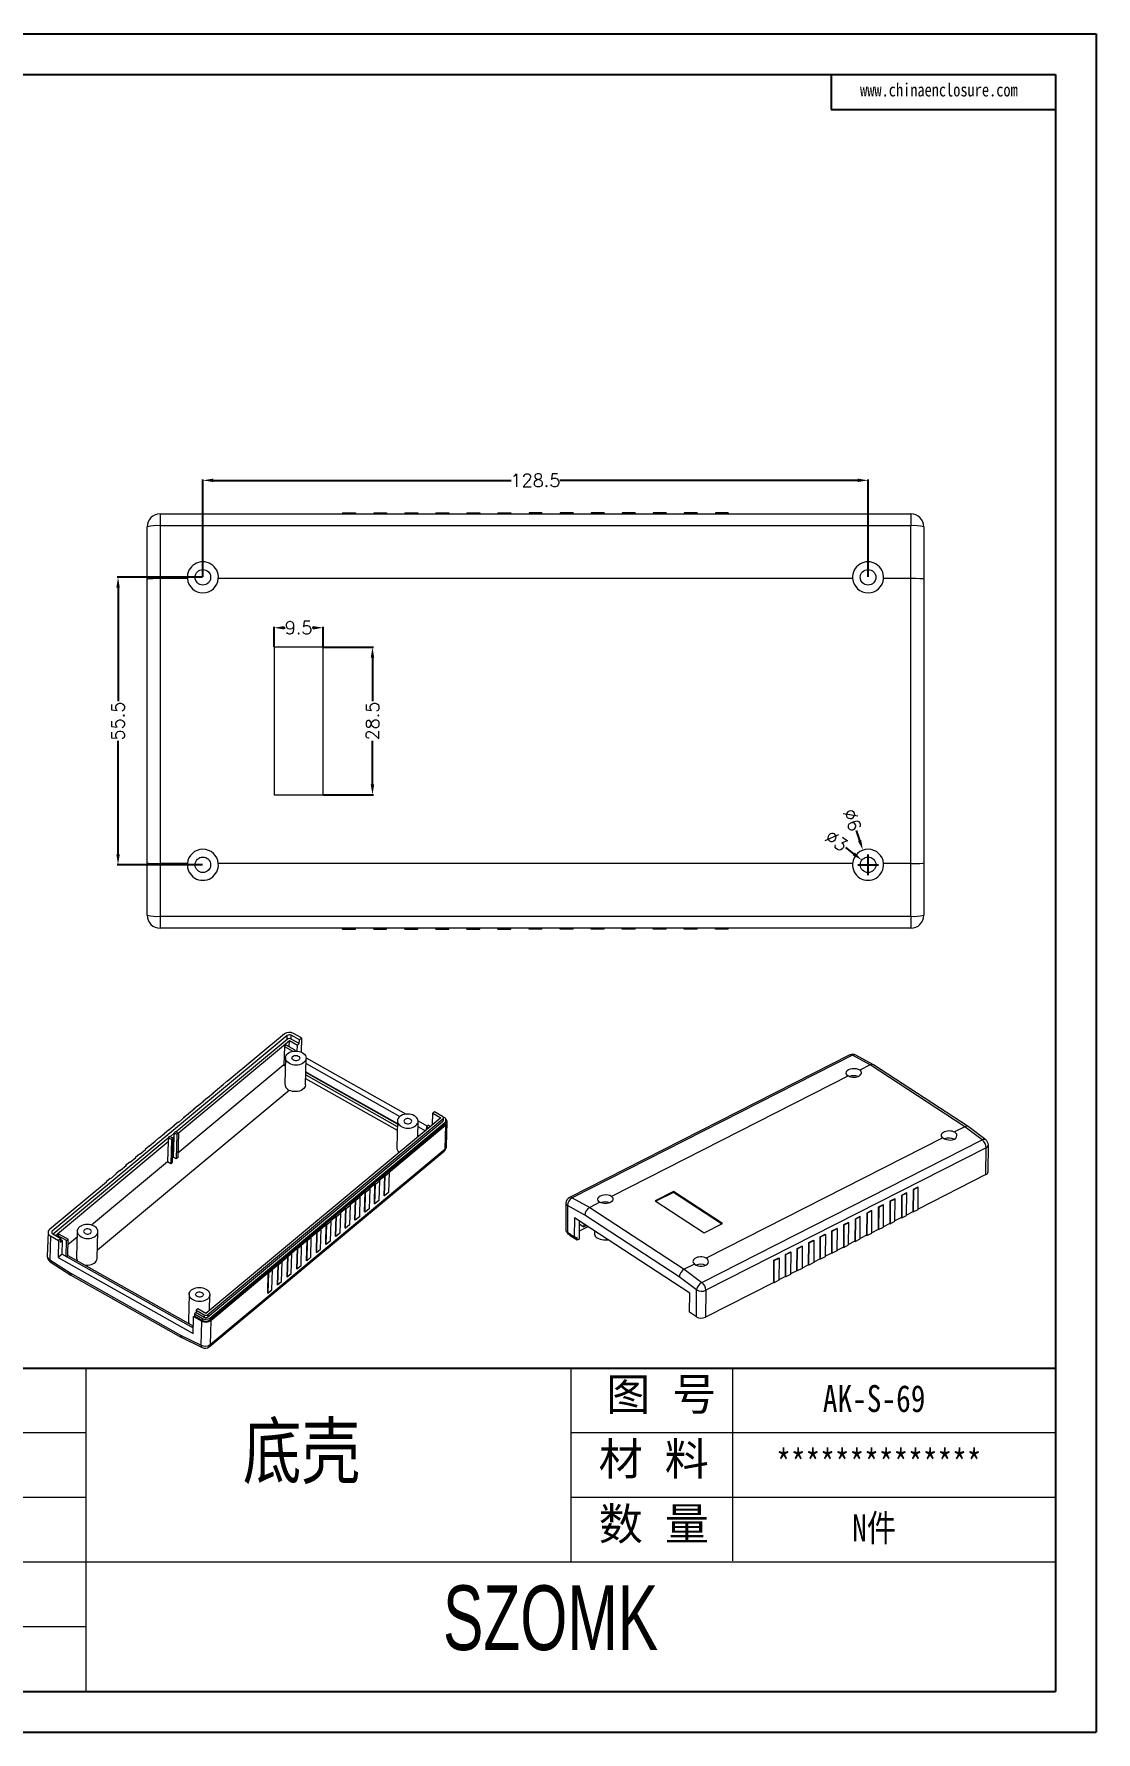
# Model space of a CAD drawing. Header units: inches. Extents: x 2335 to 3511, y 889 to 1217.
# Drawn here: x 2593.4 to 2798.6, y 889.4 to 1217.3 of the extents above; entities that cross this region are included whole.
import ezdxf

# ---------------------------------------------------------------- set-up
doc = ezdxf.new("R2010")
doc.units = ezdxf.units.IN
doc.layers.add('文字', color=81, linetype='Continuous')
doc.layers.add('粗实线', color=7, linetype='Continuous', lineweight=30)
doc.layers.add('细实线', color=3, linetype='Continuous', lineweight=9)
doc.styles.get("Standard").update_dxf_attribs({"font": 'txt', "bigfont": 'gbcbig.shx'})
doc.styles.add('宋体', font='', dxfattribs={"width": 0.8, "height": 3.5})
doc.styles.add('长仿宋', font='', dxfattribs={"width": 0.7, "height": 4})
doc.styles.get('宋体').set_extended_font_data('SimSun')
doc.styles.get('长仿宋').set_extended_font_data('SimSun')
doc.dimstyles.new('2.5', dxfattribs={"dimtxt": 2.5, "dimasz": 2, "dimexe": 0.18, "dimexo": 0.0625, "dimgap": 0.09, "dimtad": 0, "dimzin": 12, "dimdsep": 46, "dimtxsty": 'Standard', "dimcen": 2, "dimclrd": 3, "dimclre": 3, "dimadec": 0, "dimazin": 0, "dimtfac": 1, "dimtofl": 0, "dimtmove": 0, "dimatfit": 3, "dimfxl": 1, "dimtolj": 1, "dimtzin": 0, "dimarcsym": 0})

# ---------------------------------------------------------------- blocks, each defined once
blk = doc.blocks.new('*D196')
at = {"color": 3, "lineweight": -2}
for p, q in [((2626.05, 1112.44), (2626.05, 1131.28)), ((2628.05, 1131.1), (2685.63, 1131.1)), ((2752.55, 1131.1), (2694.98, 1131.1)), ((2754.55, 1112.44), (2754.55, 1131.28))]:
    blk.add_line(p, q, dxfattribs=at)
at = {"color": 3}
for points in [[(2628.05, 1131.43), (2628.05, 1130.77), (2626.05, 1131.1)], [(2752.55, 1131.43), (2752.55, 1130.77), (2754.55, 1131.1)]]:
    blk.add_solid(points, dxfattribs=at)
at = {"layer": 'Defpoints', "color": 0}
for p in [(2754.55, 1131.1), (2626.05, 1112.38), (2754.55, 1112.38)]:
    blk.add_point(p, dxfattribs=at)
at = {"color": 0, "insert": (2690.3, 1131.1), "char_height": 2.5, "attachment_point": 5}
blk.add_mtext('\\A1;128.5', dxfattribs=at)
blk = doc.blocks.new('*D197')
at = {"color": 3, "lineweight": -2}
for p, q in [((2625.99, 1112.38), (2609.49, 1112.38)), ((2609.67, 1110.38), (2609.67, 1088.47)), ((2609.67, 1058.88), (2609.67, 1080.79)), ((2625.99, 1056.88), (2609.49, 1056.88))]:
    blk.add_line(p, q, dxfattribs=at)
at = {"color": 3}
for points in [[(2609.34, 1110.38), (2610, 1110.38), (2609.67, 1112.38)], [(2609.34, 1058.88), (2610, 1058.88), (2609.67, 1056.88)]]:
    blk.add_solid(points, dxfattribs=at)
at = {"layer": 'Defpoints', "color": 0}
for p in [(2609.67, 1112.38), (2626.05, 1112.38), (2626.05, 1056.88)]:
    blk.add_point(p, dxfattribs=at)
at = {"color": 0, "insert": (2609.67, 1084.63), "char_height": 2.5, "attachment_point": 5, "rotation": 90}
blk.add_mtext('\\A1;55.5', dxfattribs=at)
blk = doc.blocks.new('*D198')
at = {"color": 3, "lineweight": -2}
for p, q in [((2649.37, 1098.88), (2659, 1098.88)), ((2658.82, 1096.88), (2658.82, 1088.47)), ((2658.82, 1072.38), (2658.82, 1080.79)), ((2649.37, 1070.38), (2659, 1070.38))]:
    blk.add_line(p, q, dxfattribs=at)
at = {"color": 3}
for points in [[(2658.48, 1096.88), (2659.15, 1096.88), (2658.82, 1098.88)], [(2658.48, 1072.38), (2659.15, 1072.38), (2658.82, 1070.38)]]:
    blk.add_solid(points, dxfattribs=at)
at = {"layer": 'Defpoints', "color": 0}
for p in [(2649.3, 1098.88), (2658.82, 1098.88), (2649.3, 1070.38)]:
    blk.add_point(p, dxfattribs=at)
at = {"color": 0, "insert": (2658.82, 1084.63), "char_height": 2.5, "attachment_point": 5, "rotation": 90}
blk.add_mtext('\\A1;28.5', dxfattribs=at)
blk = doc.blocks.new('*D199')
at = {"color": 3, "lineweight": -2}
for p, q in [((2639.8, 1098.94), (2639.8, 1102.82)), ((2641.8, 1102.64), (2641.96, 1102.64)), ((2647.3, 1102.64), (2647.14, 1102.64)), ((2649.3, 1098.94), (2649.3, 1102.82))]:
    blk.add_line(p, q, dxfattribs=at)
at = {"color": 3}
for points in [[(2641.8, 1102.97), (2641.8, 1102.3), (2639.8, 1102.64)], [(2647.3, 1102.97), (2647.3, 1102.3), (2649.3, 1102.64)]]:
    blk.add_solid(points, dxfattribs=at)
at = {"layer": 'Defpoints', "color": 0}
for p in [(2639.8, 1102.64), (2639.8, 1098.88), (2649.3, 1098.88)]:
    blk.add_point(p, dxfattribs=at)
at = {"color": 0, "insert": (2644.55, 1102.64), "char_height": 2.5, "attachment_point": 5}
blk.add_mtext('\\A1;9.5', dxfattribs=at)
blk = doc.blocks.new('*D200')
at = {"color": 3, "lineweight": -2}
for p, q in [((2752.23, 1063.48), (2752.89, 1061.59)), ((2752.55, 1056.88), (2756.55, 1056.88)), ((2754.55, 1054.88), (2754.55, 1058.88))]:
    blk.add_line(p, q, dxfattribs=at)
at = {"color": 3}
blk.add_solid([(2753.21, 1061.7), (2752.58, 1061.48), (2753.56, 1059.71)], dxfattribs=at)
at = {"layer": 'Defpoints', "color": 0}
for p in [(2753.56, 1059.71), (2755.55, 1054.05)]:
    blk.add_point(p, dxfattribs=at)
at = {"color": 0, "insert": (2751.51, 1065.53), "char_height": 2.5, "attachment_point": 5, "rotation": 289.3933}
blk.add_mtext('\\A1;∅6', dxfattribs=at)
blk = doc.blocks.new('*D201')
at = {"color": 3, "lineweight": -2}
for p, q in [((2750.17, 1060.2), (2751.76, 1058.99)), ((2752.55, 1056.88), (2756.55, 1056.88)), ((2754.55, 1054.88), (2754.55, 1058.88))]:
    blk.add_line(p, q, dxfattribs=at)
at = {"color": 3}
blk.add_solid([(2751.96, 1059.26), (2751.56, 1058.72), (2753.36, 1057.78)], dxfattribs=at)
at = {"layer": 'Defpoints', "color": 0}
for p in [(2753.36, 1057.78), (2755.75, 1055.97)]:
    blk.add_point(p, dxfattribs=at)
at = {"color": 0, "insert": (2748.44, 1061.51), "char_height": 2.5, "attachment_point": 5, "rotation": 322.8667}
blk.add_mtext('\\A1;∅3', dxfattribs=at)

msp = doc.modelspace()

# ---------------------------------------------------------------- linework, layer by layer
for p, q in [((2334.921, 1217.282), (2798.587, 1217.282)), ((2798.587, 1217.282), (2798.587, 889.437)), ((2346.919, 1209.476), (2790.781, 1209.476)), ((2747.415, 1209.476), (2747.415, 1202.7)), ((2790.781, 1209.476), (2790.781, 897.243)), ((2747.415, 1202.7), (2790.781, 1202.7)), ((2509.771, 959.69), (2790.781, 959.69)), ((2346.919, 897.243), (2790.781, 897.243)), ((2334.921, 889.437), (2798.587, 889.437))]:
    msp.add_line(p, q)
at = {"color": 7, "linetype": 'Continuous', "lineweight": 15}
for p, q in [((2617.803, 1124.627), (2617.803, 1122.327)), ((2617.803, 1124.627), (2762.803, 1124.627)), ((2653.053, 1124.827), (2653.053, 1124.627)), ((2653.053, 1124.827), (2655.553, 1124.827)), ((2655.553, 1124.827), (2655.553, 1124.627)), ((2659.053, 1124.827), (2659.053, 1124.627)), ((2659.053, 1124.827), (2661.553, 1124.827)), ((2661.553, 1124.827), (2661.553, 1124.627)), ((2665.053, 1124.827), (2665.053, 1124.627)), ((2665.053, 1124.827), (2667.553, 1124.827)), ((2667.553, 1124.827), (2667.553, 1124.627)), ((2671.053, 1124.827), (2671.053, 1124.627)), ((2671.053, 1124.827), (2673.553, 1124.827)), ((2673.553, 1124.827), (2673.553, 1124.627)), ((2677.053, 1124.827), (2679.553, 1124.827)), ((2677.053, 1124.827), (2677.053, 1124.627)), ((2679.553, 1124.827), (2679.553, 1124.627)), ((2683.053, 1124.827), (2683.053, 1124.627)), ((2683.053, 1124.827), (2685.553, 1124.827)), ((2685.553, 1124.827), (2685.553, 1124.627)), ((2689.053, 1124.827), (2689.053, 1124.627)), ((2691.553, 1124.827), (2689.053, 1124.827)), ((2691.553, 1124.827), (2691.553, 1124.627)), ((2697.553, 1124.827), (2695.053, 1124.827)), ((2695.053, 1124.827), (2695.053, 1124.627)), ((2697.553, 1124.827), (2697.553, 1124.627)), ((2703.553, 1124.827), (2701.053, 1124.827)), ((2701.053, 1124.827), (2701.053, 1124.627)), ((2703.553, 1124.827), (2703.553, 1124.627)), ((2707.053, 1124.827), (2707.053, 1124.627)), ((2709.553, 1124.827), (2707.053, 1124.827)), ((2709.553, 1124.827), (2709.553, 1124.627)), ((2715.553, 1124.827), (2713.053, 1124.827)), ((2713.053, 1124.827), (2713.053, 1124.627)), ((2715.553, 1124.827), (2715.553, 1124.627)), ((2721.553, 1124.827), (2719.053, 1124.827)), ((2719.053, 1124.827), (2719.053, 1124.627)), ((2721.553, 1124.827), (2721.553, 1124.627)), ((2725.053, 1124.827), (2725.053, 1124.627)), ((2727.553, 1124.827), (2725.053, 1124.827)), ((2727.553, 1124.827), (2727.553, 1124.627)), ((2762.803, 1124.627), (2762.803, 1122.327)), ((2615.303, 1112.027), (2615.303, 1122.127)), ((2617.803, 1122.327), (2617.803, 1112.127)), ((2762.803, 1122.327), (2617.803, 1122.327)), ((2762.803, 1112.127), (2762.803, 1122.327)), ((2765.303, 1122.127), (2765.303, 1112.027)), ((2615.303, 1057.227), (2615.303, 1112.027)), ((2617.803, 1112.127), (2617.803, 1057.127)), ((2623.063, 1112.127), (2617.803, 1112.127)), ((2751.563, 1112.127), (2629.043, 1112.127)), ((2762.803, 1112.127), (2757.543, 1112.127)), ((2762.803, 1057.127), (2762.803, 1112.127)), ((2765.303, 1112.027), (2765.303, 1057.227)), ((2639.803, 1098.877), (2639.803, 1070.377)), ((2649.303, 1098.877), (2639.803, 1098.877)), ((2649.303, 1070.377), (2649.303, 1098.877)), ((2639.803, 1070.377), (2649.303, 1070.377)), ((2615.303, 1047.127), (2615.303, 1057.227)), ((2623.063, 1057.127), (2617.803, 1057.127)), ((2617.803, 1057.127), (2617.803, 1046.928)), ((2751.563, 1057.127), (2629.043, 1057.127)), ((2762.803, 1057.127), (2757.543, 1057.127)), ((2762.803, 1046.928), (2762.803, 1057.127)), ((2765.303, 1057.227), (2765.303, 1047.127)), ((2617.803, 1046.928), (2762.803, 1046.928)), ((2617.803, 1046.928), (2617.803, 1044.627)), ((2762.803, 1046.928), (2762.803, 1044.627)), ((2762.803, 1044.627), (2617.803, 1044.627)), ((2653.053, 1044.427), (2653.053, 1044.627)), ((2653.053, 1044.427), (2655.553, 1044.427)), ((2655.553, 1044.427), (2655.553, 1044.627)), ((2659.053, 1044.427), (2659.053, 1044.627)), ((2659.053, 1044.427), (2661.553, 1044.427)), ((2661.553, 1044.427), (2661.553, 1044.627)), ((2665.053, 1044.427), (2665.053, 1044.627)), ((2665.053, 1044.427), (2667.553, 1044.427)), ((2667.553, 1044.427), (2667.553, 1044.627)), ((2671.053, 1044.427), (2671.053, 1044.627)), ((2671.053, 1044.427), (2673.553, 1044.427)), ((2673.553, 1044.427), (2673.553, 1044.627)), ((2677.053, 1044.427), (2677.053, 1044.627)), ((2677.053, 1044.427), (2679.553, 1044.427)), ((2679.553, 1044.427), (2679.553, 1044.627)), ((2683.053, 1044.427), (2683.053, 1044.627)), ((2683.053, 1044.427), (2685.553, 1044.427)), ((2685.553, 1044.427), (2685.553, 1044.627)), ((2689.053, 1044.427), (2689.053, 1044.627)), ((2691.553, 1044.427), (2689.053, 1044.427)), ((2691.553, 1044.427), (2691.553, 1044.627)), ((2695.053, 1044.427), (2695.053, 1044.627)), ((2697.553, 1044.427), (2695.053, 1044.427)), ((2697.553, 1044.427), (2697.553, 1044.627)), ((2701.053, 1044.427), (2701.053, 1044.627)), ((2703.553, 1044.427), (2701.053, 1044.427)), ((2703.553, 1044.427), (2703.553, 1044.627)), ((2707.053, 1044.427), (2707.053, 1044.627)), ((2709.553, 1044.427), (2707.053, 1044.427)), ((2709.553, 1044.427), (2709.553, 1044.627)), ((2713.053, 1044.427), (2713.053, 1044.627)), ((2715.553, 1044.427), (2713.053, 1044.427)), ((2715.553, 1044.427), (2715.553, 1044.627)), ((2719.053, 1044.427), (2719.053, 1044.627)), ((2721.553, 1044.427), (2719.053, 1044.427)), ((2721.553, 1044.427), (2721.553, 1044.627)), ((2725.053, 1044.427), (2725.053, 1044.627)), ((2727.553, 1044.427), (2725.053, 1044.427)), ((2727.553, 1044.427), (2727.553, 1044.627)), ((2642.363, 1023.907), (2596.963, 986.128)), ((2642.341, 1023.174), (2620.88, 1005.315)), ((2621.308, 1005.074), (2642.77, 1022.933)), ((2641.817, 1024.214), (2630.78, 1015.029)), ((2642.341, 1023.174), (2642.363, 1023.907)), ((2642.735, 1021.708), (2642.77, 1022.933)), ((2642.77, 1022.933), (2644.329, 1022.056)), ((2643.115, 1023.22), (2643.136, 1023.952)), ((2644.673, 1022.343), (2643.115, 1023.22)), ((2644.694, 1023.075), (2643.136, 1023.952)), ((2645.133, 1023.44), (2643.574, 1024.317)), ((2644.673, 1022.343), (2644.694, 1023.075)), ((2644.694, 1023.075), (2645.133, 1023.44)), ((2645.133, 1023.44), (2645.054, 1020.708)), ((2641.82, 1021.785), (2641.718, 1018.237)), ((2642.133, 1022.046), (2641.82, 1021.785)), ((2641.82, 1021.785), (2643.439, 1020.874)), ((2642.014, 1019.619), (2641.869, 1014.596)), ((2643.887, 1021.059), (2642.133, 1022.046)), ((2643.887, 1021.059), (2643.71, 1020.912)), ((2643.883, 1020.922), (2643.887, 1021.059)), ((2644.296, 1020.905), (2644.329, 1022.056)), ((2644.329, 1022.056), (2644.673, 1022.343)), ((2646.01, 1019.597), (2665.307, 1008.739)), ((2751.035, 1020.166), (2696.875, 992.655)), ((2751.542, 1020.113), (2697.382, 992.602)), ((2754.935, 1018.233), (2751.542, 1020.113)), ((2755.59, 1018.271), (2752.207, 1020.145)), ((2641.718, 1018.237), (2621.23, 1001.188)), ((2641.718, 1018.237), (2641.969, 1018.076)), ((2645.864, 1014.378), (2646.012, 1019.503)), ((2663.622, 1006.792), (2645.932, 1016.746)), ((2645.938, 1016.922), (2646.584, 1016.508)), ((2645.984, 1018.52), (2664.132, 1008.308)), ((2646.584, 1016.508), (2646.492, 1016.431)), ((2646.584, 1016.508), (2663.626, 1006.919)), ((2754.935, 1018.233), (2752.97, 1017.235)), ((2773.216, 1006.301), (2754.935, 1018.233)), ((2773.881, 1006.333), (2755.621, 1018.252)), ((2642.754, 1013.321), (2605.676, 982.467)), ((2628.041, 1012.859), (2628.824, 1013.51)), ((2628.824, 1013.51), (2628.902, 1013.466)), ((2629.998, 1014.378), (2628.902, 1013.466)), ((2629.916, 1014.311), (2629.92, 1014.422)), ((2629.92, 1014.422), (2630.702, 1015.073)), ((2629.92, 1014.422), (2629.998, 1014.378)), ((2630.702, 1015.073), (2630.78, 1015.029)), ((2645.899, 1015.584), (2663.589, 1005.63)), ((2645.92, 1016.316), (2663.61, 1006.362)), ((2750.737, 1016.101), (2704.973, 992.855)), ((2624.284, 1009.732), (2625.067, 1010.384)), ((2625.067, 1010.384), (2625.144, 1010.34)), ((2626.24, 1011.252), (2625.144, 1010.34)), ((2626.159, 1011.184), (2626.162, 1011.295)), ((2626.162, 1011.295), (2626.945, 1011.947)), ((2626.162, 1011.295), (2626.24, 1011.252)), ((2626.945, 1011.947), (2627.023, 1011.903)), ((2628.119, 1012.815), (2627.023, 1011.903)), ((2628.038, 1012.747), (2628.041, 1012.859)), ((2628.041, 1012.859), (2628.119, 1012.815)), ((2620.605, 1006.562), (2619.509, 1005.65)), ((2620.523, 1006.494), (2620.527, 1006.606)), ((2620.527, 1006.606), (2621.309, 1007.257)), ((2620.527, 1006.606), (2620.605, 1006.562)), ((2621.309, 1007.257), (2621.387, 1007.213)), ((2622.483, 1008.125), (2621.387, 1007.213)), ((2622.402, 1008.058), (2622.405, 1008.169)), ((2622.405, 1008.169), (2623.188, 1008.82)), ((2622.405, 1008.169), (2622.483, 1008.125)), ((2623.188, 1008.82), (2623.266, 1008.776)), ((2624.362, 1009.688), (2623.266, 1008.776)), ((2624.281, 1009.621), (2624.284, 1009.732)), ((2624.284, 1009.732), (2624.362, 1009.688)), ((2672.041, 1008.025), (2626.642, 970.247)), ((2627.019, 969.588), (2672.418, 1007.366)), ((2627.031, 970.027), (2672.431, 1007.806)), ((2627.398, 969.003), (2672.797, 1006.781)), ((2627.408, 969.369), (2672.808, 1007.147)), ((2661.955, 997.487), (2672.992, 1006.671)), ((2663.641, 1007.449), (2663.493, 1002.323)), ((2667.552, 1004.289), (2667.64, 1007.333)), ((2667.638, 1007.428), (2669.415, 1006.428)), ((2669.293, 1006.326), (2669.606, 1006.587)), ((2670.028, 1006.35), (2669.606, 1006.587)), ((2670.418, 1006.674), (2670.482, 1008.902)), ((2670.795, 1009.163), (2670.482, 1008.902)), ((2670.482, 1008.902), (2672.041, 1008.025)), ((2672.354, 1008.286), (2670.795, 1009.163)), ((2672.431, 1007.806), (2672.418, 1007.366)), ((2672.655, 1008.107), (2672.429, 1008.234)), ((2672.528, 1007.571), (2672.541, 1008.011)), ((2672.808, 1007.147), (2672.797, 1006.781)), ((2672.858, 1002.025), (2672.992, 1006.671)), ((2673.017, 1007.191), (2673.028, 1007.557)), ((2673.133, 1002.537), (2673.267, 1007.184)), ((2619.384, 1004.07), (2597.131, 985.553)), ((2597.56, 985.312), (2619.366, 1003.458)), ((2616.847, 1003.435), (2615.751, 1002.523)), ((2616.769, 1003.479), (2616.766, 1003.368)), ((2617.552, 1004.131), (2616.769, 1003.479)), ((2616.769, 1003.479), (2616.847, 1003.435)), ((2617.552, 1004.131), (2617.63, 1004.087)), ((2618.726, 1004.999), (2617.63, 1004.087)), ((2618.645, 1004.931), (2618.648, 1005.042)), ((2618.648, 1005.042), (2619.431, 1005.694)), ((2618.648, 1005.042), (2618.726, 1004.999)), ((2619.366, 1003.458), (2619.253, 999.543)), ((2619.387, 1004.19), (2619.366, 1003.458)), ((2619.387, 1004.19), (2619.7, 1004.45)), ((2619.972, 1003.861), (2619.387, 1004.19)), ((2619.431, 1005.694), (2619.509, 1005.65)), ((2619.7, 1004.45), (2620.285, 1004.122)), ((2620.479, 1004.982), (2619.784, 1004.403)), ((2619.972, 1003.861), (2619.836, 999.17)), ((2620.285, 1004.122), (2619.972, 1003.861)), ((2620.285, 1004.122), (2620.149, 999.431)), ((2620.212, 1004.162), (2620.462, 1004.37)), ((2620.462, 1004.37), (2620.349, 1000.455)), ((2620.483, 1005.102), (2620.462, 1004.37)), ((2620.483, 1005.102), (2620.796, 1005.362)), ((2621.028, 1004.795), (2620.483, 1005.102)), ((2620.796, 1005.362), (2621.342, 1005.055)), ((2621.028, 1004.795), (2620.893, 1000.107)), ((2621.342, 1005.055), (2621.028, 1004.795)), ((2621.342, 1005.055), (2621.206, 1000.368)), ((2667.761, 1004.463), (2667.56, 1004.576)), ((2667.564, 1004.703), (2667.853, 1004.54)), ((2667.611, 1006.351), (2669.054, 1005.539)), ((2669.276, 1005.724), (2669.293, 1006.326)), ((2669.293, 1006.326), (2669.715, 1006.089)), ((2722.443, 976.244), (2776.603, 1003.755)), ((2769.017, 1004.168), (2723.253, 980.922)), ((2773.216, 1006.301), (2771.251, 1005.303)), ((2776.603, 1003.755), (2773.216, 1006.301)), ((2777.28, 1003.779), (2773.904, 1006.317)), ((2613.09, 1000.309), (2611.994, 999.397)), ((2613.012, 1000.353), (2613.009, 1000.241)), ((2613.795, 1001.004), (2613.012, 1000.353)), ((2613.012, 1000.353), (2613.09, 1000.309)), ((2613.795, 1001.004), (2613.873, 1000.96)), ((2614.969, 1001.872), (2613.873, 1000.96)), ((2614.891, 1001.916), (2614.888, 1001.805)), ((2615.674, 1002.567), (2614.891, 1001.916)), ((2614.891, 1001.916), (2614.969, 1001.872)), ((2615.674, 1002.567), (2615.751, 1002.523)), ((2620.349, 1000.455), (2620.175, 1000.31)), ((2620.893, 1000.107), (2620.349, 1000.455)), ((2621.206, 1000.368), (2620.893, 1000.107)), ((2627.284, 963.834), (2672.683, 1001.612)), ((2627.458, 964.246), (2672.858, 1002.025)), ((2777.36, 1002.238), (2723.2, 974.726)), ((2777.322, 997.052), (2777.36, 1002.238)), ((2777.741, 997.585), (2777.779, 1002.771)), ((2619.253, 999.543), (2604.566, 987.321)), ((2609.333, 997.182), (2608.237, 996.27)), ((2609.255, 997.226), (2609.252, 997.115)), ((2610.038, 997.878), (2609.255, 997.226)), ((2609.255, 997.226), (2609.333, 997.182)), ((2610.038, 997.878), (2610.116, 997.834)), ((2611.212, 998.746), (2610.116, 997.834)), ((2611.134, 998.789), (2611.13, 998.678)), ((2611.916, 999.441), (2611.134, 998.789)), ((2611.134, 998.789), (2611.212, 998.746)), ((2611.916, 999.441), (2611.994, 999.397)), ((2619.836, 999.17), (2619.253, 999.543)), ((2620.149, 999.431), (2619.836, 999.17)), ((2660.077, 995.924), (2661.173, 996.836)), ((2661.061, 992.992), (2661.173, 996.836)), ((2661.139, 992.948), (2661.25, 996.792)), ((2661.25, 996.792), (2661.173, 996.836)), ((2661.25, 996.792), (2662.033, 997.444)), ((2662.033, 997.444), (2661.922, 993.599)), ((2662.033, 997.444), (2661.955, 997.487)), ((2777.322, 997.052), (2764.222, 990.398)), ((2607.454, 995.619), (2596.418, 986.435)), ((2607.376, 995.663), (2607.373, 995.552)), ((2608.159, 996.314), (2607.376, 995.663)), ((2607.376, 995.663), (2607.454, 995.619)), ((2608.159, 996.314), (2608.237, 996.27)), ((2656.32, 992.798), (2657.415, 993.71)), ((2657.304, 989.865), (2657.415, 993.71)), ((2657.382, 989.822), (2657.493, 993.666)), ((2657.493, 993.666), (2657.415, 993.71)), ((2657.493, 993.666), (2658.276, 994.317)), ((2658.276, 994.317), (2658.165, 990.473)), ((2658.198, 994.361), (2659.294, 995.273)), ((2658.276, 994.317), (2658.198, 994.361)), ((2659.183, 991.429), (2659.294, 995.273)), ((2659.261, 991.385), (2659.372, 995.229)), ((2659.372, 995.229), (2659.294, 995.273)), ((2659.372, 995.229), (2660.155, 995.88)), ((2660.155, 995.88), (2660.044, 992.036)), ((2660.155, 995.88), (2660.077, 995.924)), ((2661.922, 993.599), (2661.139, 992.948)), ((2716.944, 993.824), (2713.396, 992.022)), ((2716.943, 993.62), (2713.571, 991.907)), ((2716.943, 993.62), (2716.944, 993.824)), ((2726.24, 987.551), (2716.943, 993.62)), ((2726.417, 987.641), (2716.944, 993.824)), ((2761.946, 993.515), (2761.012, 993.041)), ((2762.012, 993.472), (2761.078, 992.998)), ((2762.012, 993.472), (2761.946, 993.515)), ((2761.98, 989.182), (2762.012, 993.472)), ((2763.253, 994.18), (2763.221, 989.889)), ((2764.187, 994.654), (2763.253, 994.18)), ((2763.32, 994.136), (2763.253, 994.18)), ((2763.32, 994.136), (2763.288, 989.846)), ((2764.253, 994.61), (2763.32, 994.136)), ((2764.253, 994.61), (2764.187, 994.654)), ((2764.222, 990.32), (2764.253, 994.61)), ((2652.562, 989.671), (2653.658, 990.583)), ((2653.547, 986.739), (2653.658, 990.583)), ((2653.625, 986.695), (2653.736, 990.539)), ((2653.736, 990.539), (2653.658, 990.583)), ((2653.736, 990.539), (2654.519, 991.191)), ((2654.519, 991.191), (2654.408, 987.346)), ((2654.441, 991.234), (2655.537, 992.146)), ((2654.519, 991.191), (2654.441, 991.234)), ((2655.426, 988.302), (2655.537, 992.146)), ((2655.504, 988.258), (2655.615, 992.102)), ((2655.615, 992.102), (2655.537, 992.146)), ((2655.615, 992.102), (2656.397, 992.754)), ((2656.397, 992.754), (2656.286, 988.91)), ((2656.397, 992.754), (2656.32, 992.798)), ((2658.165, 990.473), (2657.382, 989.822)), ((2659.261, 991.385), (2659.183, 991.429)), ((2660.044, 992.036), (2659.261, 991.385)), ((2661.139, 992.948), (2661.061, 992.992)), ((2696.191, 991.549), (2696.152, 986.364)), ((2696.507, 991.066), (2696.468, 985.88)), ((2699.866, 989.205), (2696.507, 991.066)), ((2697.382, 992.602), (2700.774, 990.722)), ((2702.739, 991.72), (2700.774, 990.722)), ((2700.774, 990.722), (2719.055, 978.79)), ((2713.396, 992.022), (2722.869, 985.839)), ((2755.222, 990.1), (2754.289, 989.626)), ((2755.289, 990.057), (2755.222, 990.1)), ((2756.53, 990.764), (2756.498, 986.474)), ((2757.464, 991.239), (2756.53, 990.764)), ((2756.596, 990.721), (2756.53, 990.764)), ((2756.596, 990.721), (2756.564, 986.431)), ((2757.53, 991.195), (2756.596, 990.721)), ((2757.53, 991.195), (2757.464, 991.239)), ((2757.498, 986.905), (2757.53, 991.195)), ((2758.771, 991.903), (2758.739, 987.613)), ((2759.705, 992.377), (2758.771, 991.903)), ((2758.837, 991.859), (2758.771, 991.903)), ((2758.837, 991.859), (2758.805, 987.569)), ((2759.771, 992.334), (2758.837, 991.859)), ((2759.771, 992.334), (2759.705, 992.377)), ((2759.739, 988.044), (2759.771, 992.334)), ((2761.012, 993.041), (2760.98, 988.751)), ((2761.078, 992.998), (2761.012, 993.041)), ((2761.078, 992.998), (2761.047, 988.708)), ((2763.288, 989.846), (2764.222, 990.32)), ((2648.029, 988.073), (2648.028, 988.043)), ((2648.342, 988.334), (2648.029, 988.073)), ((2648.029, 988.073), (2648.05, 988.061)), ((2648.363, 988.322), (2648.342, 988.334)), ((2648.805, 986.545), (2649.901, 987.457)), ((2649.79, 983.612), (2649.901, 987.457)), ((2649.868, 983.569), (2649.979, 987.413)), ((2649.979, 987.413), (2649.901, 987.457)), ((2649.979, 987.413), (2650.762, 988.064)), ((2650.762, 988.064), (2650.651, 984.22)), ((2650.684, 988.108), (2651.78, 989.02)), ((2650.762, 988.064), (2650.684, 988.108)), ((2651.668, 985.176), (2651.78, 989.02)), ((2651.746, 985.132), (2651.857, 988.976)), ((2651.857, 988.976), (2651.78, 989.02)), ((2651.857, 988.976), (2652.64, 989.627)), ((2652.64, 989.627), (2652.529, 985.783)), ((2652.64, 989.627), (2652.562, 989.671)), ((2654.408, 987.346), (2653.625, 986.695)), ((2655.504, 988.258), (2655.426, 988.302)), ((2656.286, 988.91), (2655.504, 988.258)), ((2657.382, 989.822), (2657.304, 989.865)), ((2697.825, 988.69), (2697.798, 985.012)), ((2720.094, 974.154), (2697.825, 988.69)), ((2698.751, 988.085), (2698.725, 984.588)), ((2700.423, 986.994), (2698.736, 986.137)), ((2698.747, 987.575), (2699.654, 986.983)), ((2699.658, 987.493), (2699.654, 986.983)), ((2700.027, 987.173), (2699.654, 986.983)), ((2718.08, 977.316), (2699.866, 989.205)), ((2700.028, 987.252), (2700.027, 987.173)), ((2722.869, 985.839), (2726.417, 987.641)), ((2749.806, 987.349), (2749.775, 983.059)), ((2750.74, 987.823), (2749.806, 987.349)), ((2749.873, 987.306), (2749.806, 987.349)), ((2749.873, 987.306), (2749.841, 983.016)), ((2750.807, 987.78), (2749.873, 987.306)), ((2750.807, 987.78), (2750.74, 987.823)), ((2750.775, 983.49), (2750.807, 987.78)), ((2752.048, 988.488), (2752.016, 984.198)), ((2752.981, 988.962), (2752.048, 988.488)), ((2752.114, 988.444), (2752.048, 988.488)), ((2752.114, 988.444), (2752.082, 984.154)), ((2753.048, 988.918), (2752.114, 988.444)), ((2753.048, 988.918), (2752.981, 988.962)), ((2753.016, 984.628), (2753.048, 988.918)), ((2754.289, 989.626), (2754.257, 985.336)), ((2754.355, 989.583), (2754.289, 989.626)), ((2754.355, 989.583), (2754.323, 985.293)), ((2755.289, 990.057), (2754.355, 989.583)), ((2755.257, 985.767), (2755.289, 990.057)), ((2756.564, 986.431), (2757.498, 986.905)), ((2758.739, 987.613), (2757.499, 986.983)), ((2758.805, 987.569), (2758.739, 987.613)), ((2758.805, 987.569), (2759.739, 988.044)), ((2760.98, 988.751), (2759.74, 988.121)), ((2761.047, 988.708), (2760.98, 988.751)), ((2761.047, 988.708), (2761.98, 989.182)), ((2763.221, 989.889), (2761.981, 989.259)), ((2763.288, 989.846), (2763.221, 989.889)), ((2596.142, 985.923), (2596.008, 981.276)), ((2596.609, 985.236), (2596.475, 980.589)), ((2596.609, 985.236), (2598.168, 984.358)), ((2597.047, 985.6), (2598.606, 984.723)), ((2597.986, 985.31), (2597.979, 985.076)), ((2597.986, 985.31), (2598.299, 985.57)), ((2599.74, 984.323), (2597.986, 985.31)), ((2598.168, 984.358), (2598.073, 981.063)), ((2598.606, 984.723), (2598.168, 984.358)), ((2598.299, 985.57), (2600.053, 984.583)), ((2598.585, 983.991), (2598.606, 984.723)), ((2598.585, 983.991), (2598.929, 984.278)), ((2598.929, 984.278), (2598.599, 984.464)), ((2598.855, 981.715), (2598.929, 984.278)), ((2599.652, 981.267), (2599.74, 984.323)), ((2599.74, 984.323), (2600.053, 984.583)), ((2599.963, 981.471), (2600.053, 984.583)), ((2601.747, 984.976), (2600.023, 983.541)), ((2601.78, 986.139), (2601.635, 981.117)), ((2605.631, 980.898), (2605.779, 986.024)), ((2645.048, 983.418), (2646.144, 984.33)), ((2646.144, 984.33), (2646.033, 980.486)), ((2646.222, 984.286), (2646.111, 980.442)), ((2646.222, 984.286), (2646.144, 984.33)), ((2647.004, 984.938), (2646.222, 984.286)), ((2646.893, 981.093), (2647.004, 984.938)), ((2646.927, 984.981), (2648.022, 985.893)), ((2647.004, 984.938), (2646.927, 984.981)), ((2648.022, 985.893), (2647.911, 982.049)), ((2648.1, 985.849), (2647.989, 982.005)), ((2648.1, 985.849), (2648.022, 985.893)), ((2648.883, 986.501), (2648.1, 985.849)), ((2648.772, 982.657), (2648.883, 986.501)), ((2648.883, 986.501), (2648.805, 986.545)), ((2649.868, 983.569), (2649.79, 983.612)), ((2650.651, 984.22), (2649.868, 983.569)), ((2651.746, 985.132), (2651.668, 985.176)), ((2652.529, 985.783), (2651.746, 985.132)), ((2653.625, 986.695), (2653.547, 986.739)), ((2697.798, 985.012), (2696.468, 985.88)), ((2697.982, 984.699), (2696.652, 985.567)), ((2698.351, 984.398), (2697.022, 985.266)), ((2697.798, 985.012), (2697.985, 985.107)), ((2697.982, 984.699), (2697.985, 985.107)), ((2698.355, 984.888), (2697.982, 984.699)), ((2698.351, 984.398), (2698.355, 984.888)), ((2698.725, 984.588), (2698.351, 984.398)), ((2701.727, 986.143), (2701.723, 985.615)), ((2743.051, 979.644), (2743.083, 983.934)), ((2743.083, 983.934), (2744.017, 984.408)), ((2743.149, 983.891), (2743.083, 983.934)), ((2743.118, 979.601), (2743.149, 983.891)), ((2743.149, 983.891), (2744.083, 984.365)), ((2744.083, 984.365), (2744.017, 984.408)), ((2744.083, 984.365), (2744.051, 980.075)), ((2745.292, 980.782), (2745.324, 985.072)), ((2745.324, 985.072), (2746.258, 985.547)), ((2745.391, 985.029), (2745.324, 985.072)), ((2745.359, 980.739), (2745.391, 985.029)), ((2745.391, 985.029), (2746.324, 985.503)), ((2746.324, 985.503), (2746.258, 985.547)), ((2746.324, 985.503), (2746.293, 981.213)), ((2747.533, 981.921), (2747.565, 986.211)), ((2747.565, 986.211), (2748.499, 986.685)), ((2747.632, 986.167), (2747.565, 986.211)), ((2747.6, 981.877), (2747.632, 986.167)), ((2747.632, 986.167), (2748.566, 986.642)), ((2748.566, 986.642), (2748.499, 986.685)), ((2748.566, 986.642), (2748.534, 982.352)), ((2752.016, 984.198), (2750.775, 983.568)), ((2752.082, 984.154), (2752.016, 984.198)), ((2752.082, 984.154), (2753.016, 984.628)), ((2754.257, 985.336), (2753.016, 984.706)), ((2754.323, 985.293), (2754.257, 985.336)), ((2754.323, 985.293), (2755.257, 985.767)), ((2756.498, 986.474), (2755.258, 985.844)), ((2756.564, 986.431), (2756.498, 986.474)), ((2596.475, 980.589), (2600.402, 978.078)), ((2598.855, 981.715), (2598.073, 981.063)), ((2598.073, 981.063), (2624.182, 966.372)), ((2598.855, 981.715), (2624.213, 967.446)), ((2599.691, 981.245), (2599.963, 981.471)), ((2599.963, 981.471), (2624.223, 967.82)), ((2641.291, 980.292), (2642.387, 981.204)), ((2641.369, 980.248), (2641.291, 980.292)), ((2642.387, 981.204), (2642.275, 977.359)), ((2642.464, 981.16), (2642.353, 977.316)), ((2642.464, 981.16), (2642.387, 981.204)), ((2643.247, 981.811), (2642.464, 981.16)), ((2643.136, 977.967), (2643.247, 981.811)), ((2643.169, 981.855), (2644.265, 982.767)), ((2643.247, 981.811), (2643.169, 981.855)), ((2644.265, 982.767), (2644.154, 978.923)), ((2644.343, 982.723), (2644.232, 978.879)), ((2644.343, 982.723), (2644.265, 982.767)), ((2645.126, 983.374), (2644.343, 982.723)), ((2645.015, 979.53), (2645.126, 983.374)), ((2645.126, 983.374), (2645.048, 983.418)), ((2646.111, 980.442), (2646.033, 980.486)), ((2646.111, 980.442), (2646.893, 981.093)), ((2647.989, 982.005), (2647.911, 982.049)), ((2647.989, 982.005), (2648.772, 982.657)), ((2736.328, 976.229), (2736.36, 980.519)), ((2736.36, 980.519), (2737.293, 980.993)), ((2736.426, 980.475), (2736.36, 980.519)), ((2736.394, 976.185), (2736.426, 980.475)), ((2736.426, 980.475), (2737.36, 980.95)), ((2737.36, 980.95), (2737.293, 980.993)), ((2737.36, 980.95), (2737.328, 976.66)), ((2738.569, 977.367), (2738.601, 981.657)), ((2738.601, 981.657), (2739.535, 982.132)), ((2738.667, 981.614), (2738.601, 981.657)), ((2738.635, 977.324), (2738.667, 981.614)), ((2738.667, 981.614), (2739.601, 982.088)), ((2739.601, 982.088), (2739.535, 982.132)), ((2739.601, 982.088), (2739.569, 977.798)), ((2740.81, 978.506), (2740.842, 982.796)), ((2740.842, 982.796), (2741.776, 983.27)), ((2740.908, 982.752), (2740.842, 982.796)), ((2740.876, 978.462), (2740.908, 982.752)), ((2740.908, 982.752), (2741.842, 983.227)), ((2741.842, 983.227), (2741.776, 983.27)), ((2741.842, 983.227), (2741.81, 978.936)), ((2745.292, 980.782), (2744.052, 980.152)), ((2745.359, 980.739), (2745.292, 980.782)), ((2746.293, 981.213), (2745.359, 980.739)), ((2747.533, 981.921), (2746.293, 981.291)), ((2747.6, 981.877), (2747.533, 981.921)), ((2748.534, 982.352), (2747.6, 981.877)), ((2749.775, 983.059), (2748.534, 982.429)), ((2749.841, 983.016), (2749.775, 983.059)), ((2749.841, 983.016), (2750.775, 983.49)), ((2596.584, 980.187), (2600.536, 977.661)), ((2600.402, 978.078), (2621.757, 966.062)), ((2600.547, 977.655), (2621.952, 965.61)), ((2627.593, 968.893), (2638.629, 978.077)), ((2638.629, 978.077), (2638.518, 974.233)), ((2638.707, 978.033), (2638.596, 974.189)), ((2638.707, 978.033), (2638.629, 978.077)), ((2639.49, 978.685), (2638.707, 978.033)), ((2639.379, 974.84), (2639.49, 978.685)), ((2639.412, 978.728), (2640.508, 979.64)), ((2639.49, 978.685), (2639.412, 978.728)), ((2640.508, 979.64), (2640.397, 975.796)), ((2640.586, 979.596), (2640.475, 975.752)), ((2640.586, 979.596), (2640.508, 979.64)), ((2641.369, 980.248), (2640.586, 979.596)), ((2641.258, 976.404), (2641.369, 980.248)), ((2642.353, 977.316), (2642.275, 977.359)), ((2642.353, 977.316), (2643.136, 977.967)), ((2644.232, 978.879), (2644.154, 978.923)), ((2644.232, 978.879), (2645.015, 979.53)), ((2721.435, 974.794), (2718.08, 977.316)), ((2721.02, 979.788), (2719.055, 978.79)), ((2719.055, 978.79), (2722.443, 976.244)), ((2738.569, 977.367), (2737.329, 976.737)), ((2738.635, 977.324), (2738.569, 977.367)), ((2739.569, 977.798), (2738.635, 977.324)), ((2740.81, 978.506), (2739.57, 977.876)), ((2740.876, 978.462), (2740.81, 978.506)), ((2741.81, 978.936), (2740.876, 978.462)), ((2743.051, 979.644), (2741.811, 979.014)), ((2743.118, 979.601), (2743.051, 979.644)), ((2744.051, 980.075), (2743.118, 979.601)), ((2623.408, 973.969), (2623.26, 968.844)), ((2627.318, 970.81), (2627.406, 973.854)), ((2638.596, 974.189), (2638.518, 974.233)), ((2638.596, 974.189), (2639.379, 974.84)), ((2640.475, 975.752), (2640.397, 975.796)), ((2640.475, 975.752), (2641.258, 976.404)), ((2720.067, 970.477), (2720.094, 974.154)), ((2721.396, 969.609), (2721.435, 974.794)), ((2736.328, 976.229), (2723.161, 969.541)), ((2723.2, 974.726), (2723.161, 969.541)), ((2736.394, 976.185), (2736.328, 976.229)), ((2737.328, 976.66), (2736.394, 976.185)), ((2624.757, 970.424), (2624.444, 970.163)), ((2624.77, 970.863), (2624.757, 970.424)), ((2624.757, 970.424), (2626.316, 969.547)), ((2625.083, 971.124), (2624.77, 970.863)), ((2624.77, 970.863), (2626.329, 969.986)), ((2626.642, 970.247), (2625.083, 971.124)), ((2721.396, 969.609), (2720.067, 970.477)), ((2624.182, 966.372), (2624.277, 969.667)), ((2624.277, 969.667), (2624.433, 969.797)), ((2624.277, 969.667), (2625.836, 968.79)), ((2624.444, 970.163), (2624.433, 969.797)), ((2624.433, 969.797), (2625.992, 968.92)), ((2624.444, 970.163), (2626.003, 969.286)), ((2625.701, 964.143), (2625.836, 968.79)), ((2626.003, 969.286), (2625.992, 968.92)), ((2626.329, 969.986), (2626.316, 969.547)), ((2627.031, 970.027), (2627.019, 969.588)), ((2627.408, 969.369), (2627.398, 969.003)), ((2627.593, 968.893), (2627.458, 964.246)), ((2621.757, 966.062), (2625.701, 964.143)), ((2621.967, 965.602), (2625.937, 963.67))]:
    msp.add_line(p, q, dxfattribs=at)
at = {"color": 8, "linetype": 'Continuous', "lineweight": 15}
for p, q in [((2596.95, 985.671), (2596.963, 986.128)), ((2696.652, 985.567), (2696.653, 985.759)), ((2697.022, 985.266), (2697.022, 985.325))]:
    msp.add_line(p, q, dxfattribs=at)
at = {"color": 7, "linetype": 'Continuous', "lineweight": 15, "flags": 128}
for points in [[(2642.761, 1018.519), (2642.509, 1018.687), (2642.303, 1018.882), (2642.149, 1019.097), (2642.052, 1019.326), (2642.014, 1019.563), (2642.037, 1019.799), (2642.12, 1020.029), (2642.26, 1020.244), (2642.454, 1020.438), (2642.695, 1020.606), (2642.977, 1020.742), (2643.289, 1020.842), (2643.624, 1020.903), (2643.97, 1020.923), (2644.318, 1020.902), (2644.657, 1020.84), (2644.976, 1020.74), (2645.265, 1020.603), (2645.517, 1020.435), (2645.723, 1020.24), (2645.877, 1020.025), (2645.974, 1019.796), (2646.012, 1019.559), (2645.989, 1019.322), (2645.906, 1019.093), (2645.766, 1018.878), (2645.572, 1018.684), (2645.331, 1018.516), (2645.049, 1018.38), (2644.737, 1018.28), (2644.402, 1018.219), (2644.056, 1018.199), (2643.708, 1018.22), (2643.369, 1018.282), (2643.05, 1018.382), (2642.761, 1018.519)], [(2643.543, 1019.17), (2643.398, 1019.279), (2643.302, 1019.41), (2643.264, 1019.554), (2643.286, 1019.698), (2643.368, 1019.831), (2643.501, 1019.942), (2643.676, 1020.023), (2643.879, 1020.065), (2644.092, 1020.068), (2644.299, 1020.029), (2644.483, 1019.952), (2644.628, 1019.843), (2644.724, 1019.712), (2644.762, 1019.568), (2644.74, 1019.424), (2644.658, 1019.291), (2644.525, 1019.18), (2644.35, 1019.099), (2644.147, 1019.056), (2643.934, 1019.054), (2643.727, 1019.093), (2643.543, 1019.17)], [(2750.737, 1016.101), (2750.971, 1015.995), (2751.237, 1015.917), (2751.524, 1015.871), (2751.82, 1015.858), (2752.114, 1015.879), (2752.395, 1015.933), (2752.652, 1016.018), (2752.873, 1016.131), (2753.052, 1016.267), (2753.18, 1016.421), (2753.254, 1016.586), (2753.269, 1016.757), (2753.225, 1016.927), (2753.124, 1017.088), (2752.97, 1017.235)], [(2645.864, 1014.378), (2645.86, 1014.315), (2645.807, 1014.081), (2645.695, 1013.858), (2645.527, 1013.652), (2645.309, 1013.471), (2645.046, 1013.319), (2644.748, 1013.2), (2644.424, 1013.119), (2644.082, 1013.078), (2643.733, 1013.079), (2643.389, 1013.12), (2643.059, 1013.202), (2642.754, 1013.321)], [(2664.388, 1006.349), (2664.678, 1006.213), (2664.997, 1006.112), (2665.335, 1006.05), (2665.683, 1006.029), (2666.03, 1006.049), (2666.364, 1006.11), (2666.677, 1006.211), (2666.958, 1006.346), (2667.199, 1006.514), (2667.393, 1006.708), (2667.534, 1006.923), (2667.617, 1007.153), (2667.64, 1007.389), (2667.602, 1007.626), (2667.505, 1007.855), (2667.351, 1008.07), (2667.145, 1008.265), (2666.893, 1008.433), (2666.603, 1008.57), (2666.284, 1008.67), (2665.946, 1008.732), (2665.598, 1008.753), (2665.252, 1008.733), (2664.917, 1008.672), (2664.604, 1008.572), (2664.323, 1008.436), (2664.082, 1008.268), (2663.888, 1008.074), (2663.748, 1007.859), (2663.665, 1007.63), (2663.642, 1007.393), (2663.679, 1007.157), (2663.777, 1006.927), (2663.931, 1006.712), (2664.137, 1006.517), (2664.388, 1006.349)], [(2665.171, 1007), (2665.355, 1006.924), (2665.562, 1006.885), (2665.775, 1006.887), (2665.977, 1006.93), (2666.152, 1007.01), (2666.286, 1007.121), (2666.367, 1007.254), (2666.39, 1007.399), (2666.352, 1007.542), (2666.256, 1007.673), (2666.11, 1007.782), (2665.927, 1007.859), (2665.72, 1007.898), (2665.506, 1007.896), (2665.304, 1007.853), (2665.129, 1007.772), (2664.995, 1007.661), (2664.914, 1007.528), (2664.891, 1007.384), (2664.93, 1007.24), (2665.025, 1007.109), (2665.171, 1007)], [(2769.017, 1004.168), (2768.864, 1004.316), (2768.763, 1004.477), (2768.719, 1004.647), (2768.734, 1004.818), (2768.807, 1004.983), (2768.935, 1005.137), (2769.114, 1005.273), (2769.336, 1005.385), (2769.592, 1005.471), (2769.873, 1005.525), (2770.168, 1005.546), (2770.464, 1005.533), (2770.751, 1005.487), (2771.016, 1005.409), (2771.251, 1005.303)], [(2704.973, 992.855), (2705.127, 992.708), (2705.227, 992.546), (2705.271, 992.377), (2705.256, 992.206), (2705.183, 992.04), (2705.055, 991.886), (2704.876, 991.75), (2704.654, 991.638), (2704.398, 991.553), (2704.117, 991.498), (2703.822, 991.477), (2703.526, 991.49), (2703.239, 991.536), (2702.974, 991.614), (2702.739, 991.72)], [(2605.032, 987.124), (2604.742, 987.26), (2604.423, 987.361), (2604.085, 987.423), (2603.737, 987.444), (2603.391, 987.423), (2603.056, 987.362), (2602.743, 987.262), (2602.462, 987.126), (2602.221, 986.959), (2602.027, 986.764), (2601.887, 986.549), (2601.803, 986.32), (2601.781, 986.083), (2601.818, 985.847), (2601.916, 985.617), (2602.07, 985.402), (2602.276, 985.207), (2602.527, 985.039), (2602.817, 984.903), (2603.136, 984.802), (2603.474, 984.74), (2603.822, 984.719), (2604.169, 984.74), (2604.503, 984.801), (2604.816, 984.901), (2605.097, 985.037), (2605.338, 985.204), (2605.532, 985.399), (2605.673, 985.614), (2605.756, 985.843), (2605.779, 986.079), (2605.741, 986.316), (2605.644, 986.545), (2605.49, 986.761), (2605.284, 986.955), (2605.032, 987.124)], [(2604.249, 986.472), (2604.066, 986.549), (2603.859, 986.588), (2603.645, 986.586), (2603.443, 986.543), (2603.268, 986.463), (2603.134, 986.351), (2603.053, 986.218), (2603.03, 986.074), (2603.068, 985.931), (2603.164, 985.799), (2603.31, 985.691), (2603.494, 985.614), (2603.701, 985.575), (2603.914, 985.577), (2604.116, 985.62), (2604.291, 985.7), (2604.425, 985.812), (2604.506, 985.945), (2604.529, 986.089), (2604.491, 986.232), (2604.395, 986.364), (2604.249, 986.472)], [(2701.723, 985.615), (2701.724, 985.577), (2701.764, 985.377), (2701.864, 985.184), (2702.021, 985.004), (2702.229, 984.841), (2702.482, 984.702), (2702.774, 984.59), (2703.094, 984.509), (2703.433, 984.461), (2703.781, 984.448), (2704.127, 984.469), (2704.263, 984.488)], [(2603.242, 979.626), (2603.5, 979.599), (2603.848, 979.599), (2604.19, 979.64), (2604.515, 979.721), (2604.813, 979.839), (2605.075, 979.991), (2605.293, 980.173), (2605.461, 980.378), (2605.573, 980.601), (2605.627, 980.835), (2605.631, 980.898)], [(2723.253, 980.922), (2723.019, 981.029), (2722.753, 981.106), (2722.466, 981.152), (2722.17, 981.165), (2721.876, 981.144), (2721.595, 981.09), (2721.338, 981.005), (2721.117, 980.892), (2720.938, 980.756), (2720.81, 980.603), (2720.736, 980.437), (2720.721, 980.266), (2720.765, 980.097), (2720.866, 979.935), (2721.02, 979.788)], [(2626.66, 974.954), (2626.911, 974.786), (2627.117, 974.591), (2627.271, 974.376), (2627.369, 974.146), (2627.406, 973.91), (2627.383, 973.673), (2627.3, 973.444), (2627.16, 973.229), (2626.966, 973.035), (2626.725, 972.867), (2626.444, 972.731), (2626.131, 972.631), (2625.796, 972.57), (2625.45, 972.549), (2625.102, 972.571), (2624.764, 972.632), (2624.445, 972.733), (2624.155, 972.869), (2623.903, 973.038), (2623.697, 973.232), (2623.543, 973.448), (2623.446, 973.677), (2623.408, 973.914), (2623.431, 974.15), (2623.514, 974.379), (2623.655, 974.594), (2623.849, 974.789), (2624.09, 974.956), (2624.371, 975.092), (2624.684, 975.192), (2625.018, 975.253), (2625.365, 975.274), (2625.713, 975.253), (2626.051, 975.191), (2626.37, 975.09), (2626.66, 974.954)], [(2625.877, 974.302), (2626.023, 974.194), (2626.118, 974.063), (2626.157, 973.919), (2626.134, 973.775), (2626.053, 973.642), (2625.919, 973.53), (2625.744, 973.45), (2625.541, 973.407), (2625.328, 973.405), (2625.121, 973.444), (2624.938, 973.521), (2624.792, 973.629), (2624.696, 973.761), (2624.658, 973.904), (2624.68, 974.048), (2624.762, 974.182), (2624.896, 974.293), (2625.071, 974.373), (2625.273, 974.416), (2625.486, 974.418), (2625.693, 974.379), (2625.877, 974.302)]]:
    msp.add_lwpolyline(points, dxfattribs=at)
at = {"color": 7, "linetype": 'Continuous', "lineweight": 15}
for centre in [(2626.053, 1112.377), (2754.553, 1112.377), (2626.053, 1056.877), (2754.553, 1056.877)]:
    msp.add_circle(centre, 1.5, dxfattribs=at)
for centre, radius, start, end in [((2617.803, 1122.127), 2.5, 90, 180), ((2762.803, 1122.127), 2.5, 0, 90), ((2617.182, 1114.34), 8.011, 85.55393, 103.5649), ((2763.424, 1114.34), 8.011, 76.4351, 94.44607), ((2626.053, 1112.377), 3, 355.21981, 184.78019), ((2754.553, 1112.377), 3, 355.21981, 184.78019), ((2626.053, 1112.377), 3, 184.78019, 355.21981), ((2754.553, 1112.377), 3, 184.78019, 355.21981), ((2626.053, 1056.877), 3, 4.78019, 175.21981), ((2754.553, 1056.877), 3, 4.78019, 175.21981), ((2626.053, 1056.877), 3, 175.21981, 4.78019), ((2754.553, 1056.877), 3, 175.21981, 4.78019), ((2617.182, 1054.915), 8.011, 256.4351, 274.44607), ((2617.803, 1047.127), 2.5, 180, 270), ((2763.424, 1054.915), 8.011, 265.55393, 283.5649), ((2762.803, 1047.127), 2.5, 270, 0), ((2642.777, 1022.871), 1.65, 61.13888, 125.58178), ((2642.764, 1022.584), 0.726, 61.13888, 125.58178), ((2642.785, 1023.316), 0.726, 61.13888, 125.58178), ((2751.601, 1019.051), 1.25, 61.01392, 116.92858), ((2751.748, 1013.764), 2.396, 68.97084, 110.17744), ((2672.257, 1008.024), 0.279, 308.45173, 69.68621), ((2672.253, 1007.587), 0.276, 306.82508, 356.65595), ((2672.461, 1007.584), 0.558, 308.45173, 69.68621), ((2672.466, 1007.223), 0.552, 306.82508, 356.65595), ((2672.595, 1007.204), 0.664, 306.68779, 52.42207), ((2770.192, 1001.747), 2.373, 65.50086, 111.24718), ((2775.319, 1002.166), 2.043, 1.99779, 51.03856), ((2776.529, 1002.78), 1.25, 359.57414, 53.07049), ((2664.698, 1002.363), 1.205, 181.86522, 236.38833), ((2671.884, 1002.573), 1.25, 309.76498, 358.34455), ((2777.096, 997.66), 0.649, 290.31723, 353.34566), ((2697.441, 991.54), 1.25, 116.92858, 179.57414), ((2698.237, 991.097), 1.731, 119.61925, 181.03022), ((2703.751, 989.378), 2.402, 69.01696, 110.13133), ((2596.851, 985.889), 0.697, 128.45173, 249.68621), ((2597.154, 985.888), 0.307, 128.45173, 249.68621), ((2696.745, 986.407), 0.595, 184.11138, 242.2372), ((2696.88, 985.994), 0.485, 187.72524, 241.93375), ((2697.16, 985.503), 0.275, 201.78815, 239.75323), ((2597.258, 981.24), 1.25, 178.34455, 237.41146), ((2722.195, 977.365), 2.374, 65.51199, 111.23604), ((2723.379, 974.518), 1.964, 118.48124, 171.89899), ((2722.383, 976.462), 1.918, 240.38644, 295.19684), ((2721.158, 974.655), 2.043, 1.99779, 51.03856), ((2624.274, 968.827), 1.014, 179.03149, 213.43733), ((2626.632, 970.235), 1.65, 241.13888, 305.58178), ((2626.629, 970.076), 1.32, 241.13888, 305.58178), ((2626.64, 970.443), 1.32, 241.13888, 305.58178), ((2626.635, 970.125), 0.66, 241.13888, 305.58178), ((2626.647, 970.564), 0.66, 241.13888, 305.58178), ((2722.344, 971.277), 1.918, 240.38644, 295.19684), ((2626.498, 965.589), 1.65, 241.13888, 305.58178), ((2626.484, 964.795), 1.25, 244.05799, 309.76498)]:
    msp.add_arc(centre, radius, start, end, dxfattribs=at)
at = {"color": 8, "linetype": 'Continuous', "lineweight": 15}
for centre, radius, start, end in [((2751.24, 1019.672), 0.535, 55.54014, 112.52706), ((2751.905, 1019.51), 0.704, 64.54464, 120.96763), ((2776.961, 1003.224), 0.641, 60.12061, 123.98758), ((2672.333, 1002.003), 0.525, 311.78798, 2.32778), ((2672.444, 1002.577), 0.69, 306.82508, 356.65595), ((2777.135, 1002.846), 0.649, 290.31723, 353.34566), ((2696.784, 991.592), 0.595, 184.11138, 242.2372), ((2697.079, 992.161), 0.535, 55.54014, 112.52706), ((2596.796, 981.309), 0.788, 182.36211, 245.98413), ((2596.845, 980.474), 0.388, 162.78326, 227.70099), ((2626.218, 964.106), 0.518, 175.83685, 237.21102), ((2626.934, 964.225), 0.525, 311.78798, 2.32778)]:
    msp.add_arc(centre, radius, start, end, dxfattribs=at)
at = {"color": 7, "linetype": 'Continuous', "lineweight": 15}
for centre, major_axis, ratio, start_param, end_param in [((2617.803, 1112.027), (2.5, 0), 0.0399362, 1.5707963, 3.1415927), ((2762.803, 1112.027), (2.5, 0), 0.0399362, 0, 1.5707963), ((2617.803, 1057.227), (2.5, 0), 0.0399362, 3.1415927, 4.712389), ((2762.803, 1057.227), (2.5, 0), 0.0399362, 4.712389, 6.2831853), ((2751.77, 1016.714), (1.5, 0.08), 0.5263543, 0.616215, 3.9246679), ((2754.961, 1017.19), (0.645, 1.071), 0.6306606, 6.2603511, 7.0729748), ((2643.865, 1014.446), (1.989, -0.247), 0.7133972, 3.2092011, 4.2103916), ((2770.217, 1004.673), (1.498, -0.118), 0.6231003, 3.8341574, 7.1426102), ((2773.175, 1005.301), (0.718, 1.024), 0.5846981, 6.2638141, 7.1151802), ((2700.8, 989.679), (0.645, 1.071), 0.6306606, 0.7897895, 2.3605858), ((2703.773, 992.334), (1.5, 0.08), 0.5263543, 0.616215, 3.9246679), ((2603.632, 980.966), (1.989, -0.247), 0.7133972, 3.2092011, 3.7183439), ((2722.22, 980.293), (1.498, -0.118), 0.6231003, 3.8341574, 7.1426102), ((2601.185, 978.73), (0.644, 1.072), 0.420029, 2.4477824, 3.1534061), ((2719.014, 977.79), (0.718, 1.024), 0.5846981, 0.8319949, 2.4027912), ((2622.54, 966.713), (0.58, 1.108), 0.4743466, 2.4217909, 3.1557707)]:
    msp.add_ellipse(centre, major_axis=major_axis, ratio=ratio, start_param=start_param, end_param=end_param, dxfattribs=at)
at = {"layer": '细实线', "color": 7}
for p, q in [((2603.441, 959.69), (2603.441, 897.243)), ((2697.111, 959.69), (2697.111, 922.222)), ((2728.334, 959.69), (2728.334, 922.484)), ((2603.441, 947.2), (2509.771, 947.2)), ((2790.781, 947.2), (2697.111, 947.2)), ((2603.441, 934.711), (2509.771, 934.711)), ((2790.781, 934.711), (2697.111, 934.711)), ((2790.781, 922.222), (2509.771, 922.222)), ((2603.441, 909.732), (2509.771, 909.732))]:
    msp.add_line(p, q, dxfattribs=at)

# ---------------------------------------------------------------- texts
at = {"layer": '文字', "color": 0, "attachment_point": 1, "style": '宋体'}
for s, insert, char_height, width in [('www.chinaenclosure.com', (2753.002, 1207.759), 2.54412, 44.69773), ('{\\H1.111x;AK-S-69}', (2745.809, 956.427), 4.68349, 54.14643), ('底壳', (2633.759, 948.908), 10.4078, 133.05946), ('{\\H1.111x;**************}', (2736.8, 943.938), 4.68349, 54.14643), ('{\\H1.111x;N件}', (2751.474, 931.449), 4.68349, 54.14643)]:
    msp.add_mtext(s, dxfattribs=dict(at, insert=insert, char_height=char_height, width=width))
at = {"layer": '粗实线', "insert": (2672.437, 917.75), "char_height": 12.48931, "width": 140.05527, "attachment_point": 1, "style": '长仿宋'}
msp.add_mtext('{\\fSTXinwei|b0|i0|c134|p2;SZOMK}', dxfattribs=at)
at = {"layer": '细实线', "color": 7, "char_height": 6.24466, "attachment_point": 1}
for s, insert, width in [('{\\fSimSun|b0|i0|c134|p54;图 号}', (2703.978, 957.794), 31.22328), ('{\\fSimSun|b0|i0|c134|p54;材 料   }', (2702.497, 945.304), 31.22328), ('{\\fSimSun|b0|i0|c134|p54;数 量}', (2702.528, 932.753), 28.21414)]:
    msp.add_mtext(s, dxfattribs=dict(at, insert=insert, width=width))

# ---------------------------------------------------------------- dimensions: what is measured, and where the dimension line sits
for base, p1, p2, picture, middle in [((2754.553, 1131.099), (2626.053, 1112.377), (2754.553, 1112.377), '*D196', (2690.303, 1131.099)), ((2639.803, 1102.635), (2649.303, 1098.877), (2639.803, 1098.877), '*D199', (2644.553, 1102.635))]:
    dim = msp.add_linear_dim(base=base, p1=p1, p2=p2, dimstyle='2.5')
    dim.commit()
    dim.dimension.update_dxf_attribs({"geometry": picture, "text_midpoint": middle})
for base, p1, p2, picture, middle in [((2609.669, 1112.377), (2626.053, 1056.877), (2626.053, 1112.377), '*D197', (2609.669, 1084.627)), ((2658.815, 1098.877), (2649.303, 1070.377), (2649.303, 1098.877), '*D198', (2658.815, 1084.627))]:
    dim = msp.add_linear_dim(base=base, p1=p1, p2=p2, angle=90, dimstyle='2.5')
    dim.commit()
    dim.dimension.update_dxf_attribs({"geometry": picture, "text_midpoint": middle})
for p1, p2, picture, middle in [((2755.549, 1054.048), (2753.557, 1059.707), '*D200', (2751.507, 1065.53)), ((2755.749, 1055.972), (2753.357, 1057.783), '*D201', (2748.436, 1061.51))]:
    dim = msp.add_diameter_dim_2p(p1=p1, p2=p2, dimstyle='2.5')
    dim.commit()
    dim.dimension.update_dxf_attribs({"geometry": picture, "text_midpoint": middle})

doc.saveas('drawing.dxf')
